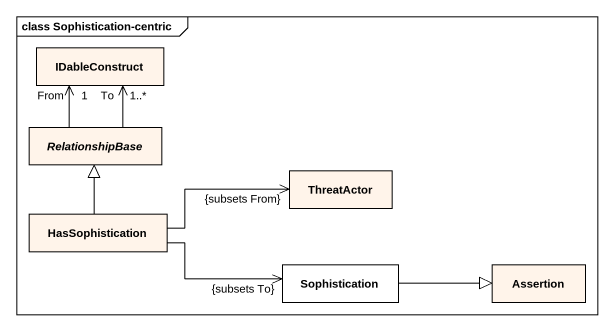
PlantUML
@startuml
mainframe class Sophistication-centric
hide circle
hide empty members
class IDableConstruct #FFF4EA
abstract class RelationshipBase #FFF4EA
class ThreatActor #FFF4EA
class HasSophistication #FFF4EA
class Sophistication
class Assertion #FFF4EA
IDableConstruct "To\n1..*" <-- RelationshipBase
IDableConstruct "From\n1" <-- RelationshipBase
HasSophistication -up-|> RelationshipBase
HasSophistication -right-> "{subsets From}" ThreatActor
HasSophistication -right-> "{subsets To}" Sophistication
Sophistication -right-|> Assertion
@enduml
